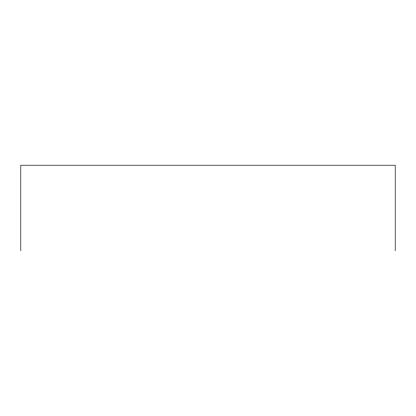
<?xml version="1.0" encoding="UTF-8"?>
<svg xmlns="http://www.w3.org/2000/svg" width="416" height="416" viewBox="0 0 416 416"><rect width="100%" height="100%" fill="white"/><g stroke="black" fill="none" stroke-linecap="round" stroke-linejoin="round"><path stroke-width="0.62" d="M395.2 250.786L395.2 165.214L20.8 165.214L20.8 250.786"/></g></svg>
